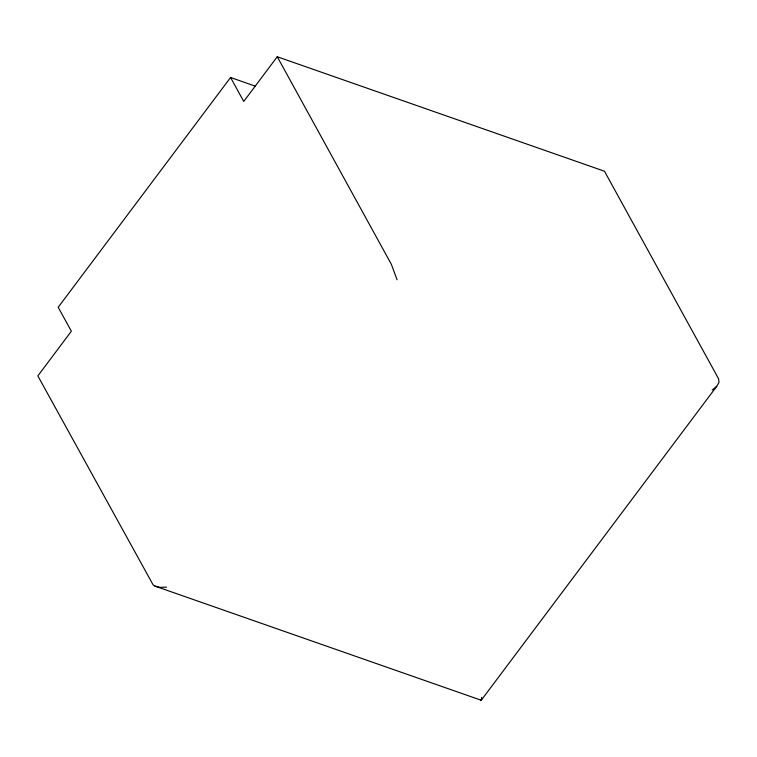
<?xml version="1.0" encoding="UTF-8"?>
<svg xmlns="http://www.w3.org/2000/svg" width="757" height="757" viewBox="0 0 757 757"><rect width="100%" height="100%" fill="white"/><g stroke="black" fill="none" stroke-linecap="round" stroke-linejoin="round"><path stroke-width="1.14" d="M480.695 700.064L481.547 699.837L481.641 697.339M481.547 699.837L716.747 386.288L719.008 382.37L718.62 378.841L604.483 171.233L277.261 56.756L243.735 101.438L230.573 77.488L58.194 307.276L71.366 331.225L37.85 375.907L153.169 584.962L154.958 586.107L481.206 700.244M716.747 386.288L712.186 390.016M166.531 587.11L160.068 587.366L154.958 586.107M230.573 77.488L255.052 86.052M277.261 56.756L391.388 264.363L397.075 279.778"/></g></svg>
